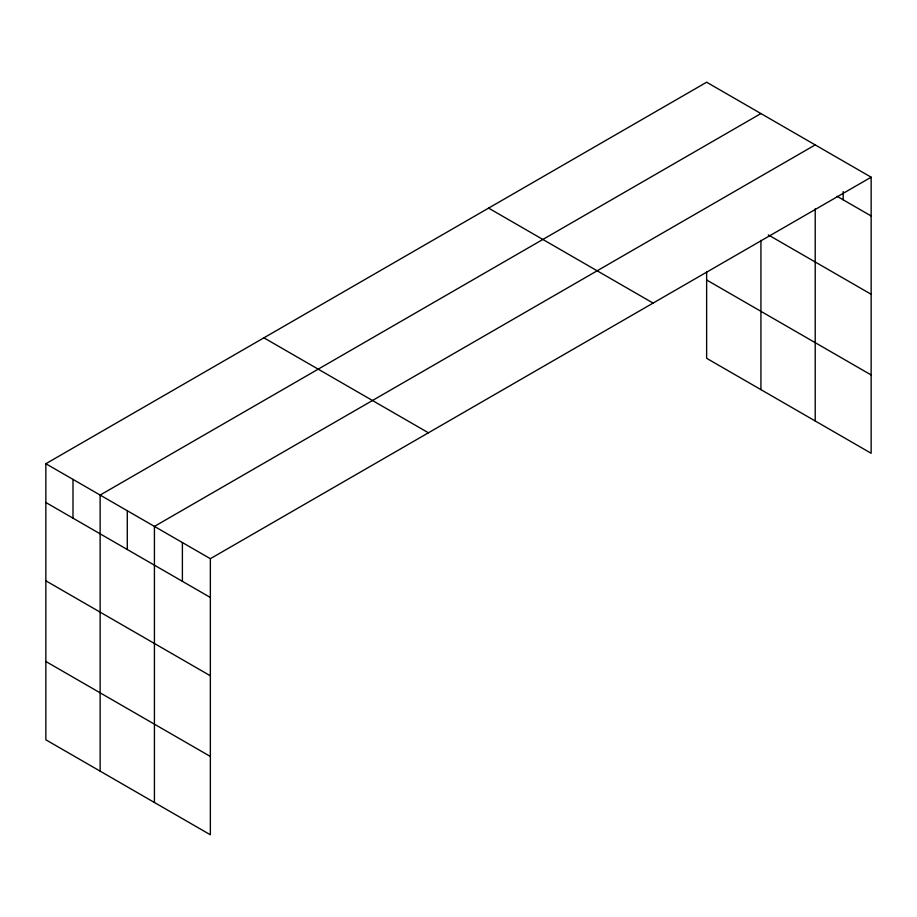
<?xml version="1.0" encoding="UTF-8"?>
<svg xmlns="http://www.w3.org/2000/svg" width="917" height="917" viewBox="0 0 917 917"><rect width="100%" height="100%" fill="white"/><g stroke="black" fill="none" stroke-linecap="round" stroke-linejoin="round"><path stroke-width="1.38" d="M815.213 208.847L815.213 420.983M45.85 463.727L210.36 558.694L210.36 834.779L45.85 739.801L45.85 463.727L706.64 82.221L871.15 177.199L871.15 453.273L706.64 358.306L706.64 271.638M760.927 113.559L100.136 495.065L100.136 771.151M815.213 144.897L154.423 526.404L154.423 802.49M210.36 558.694L871.15 177.199M837.106 196.307L871.15 215.965M768.331 234.924L871.15 294.277M706.64 279.983L871.15 374.961M488.578 208.113L653.087 303.091M263.913 337.823L428.422 432.801M45.85 502.493L210.36 597.471M45.85 580.805L210.36 675.783M45.85 661.489L210.36 756.468M843.182 191.515L843.182 199.826M760.927 240.38L760.927 389.645M182.391 542.555L182.391 581.321M127.28 510.735L127.28 549.512M72.993 479.396L72.993 518.162"/></g></svg>
